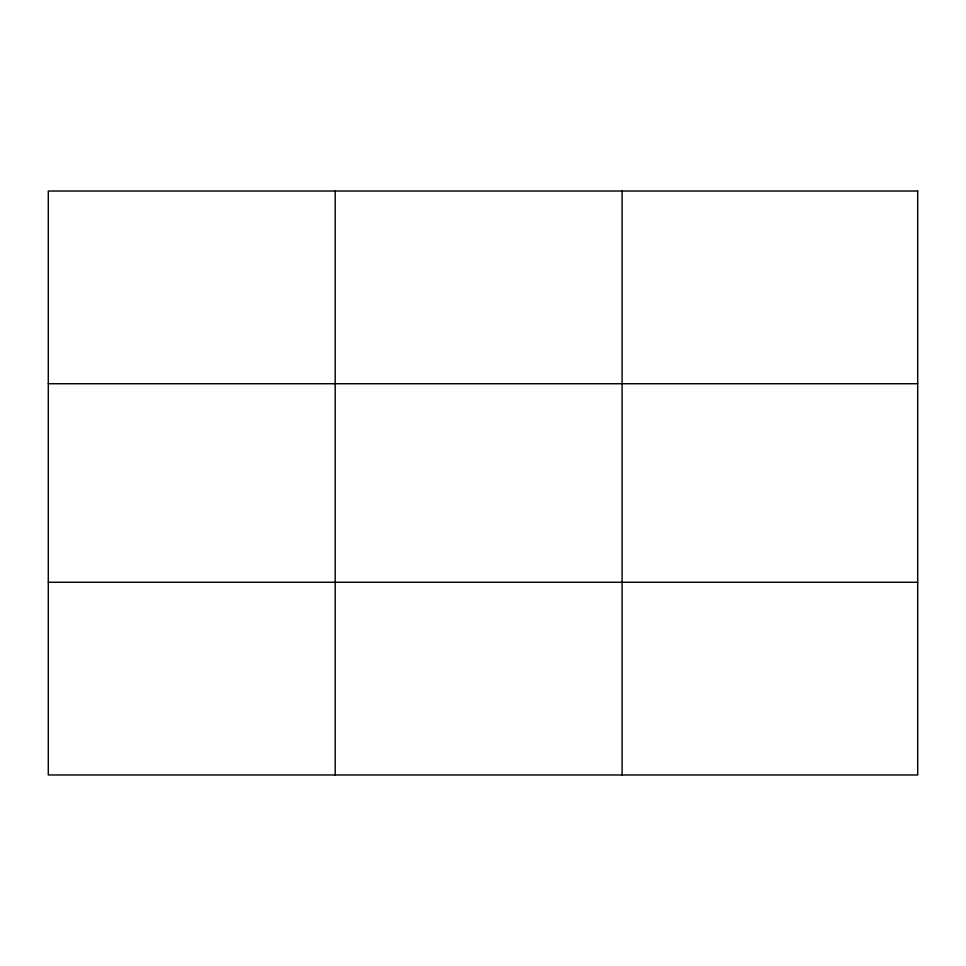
<?xml version="1.0" encoding="UTF-8"?>
<svg xmlns="http://www.w3.org/2000/svg" width="966" height="966" viewBox="0 0 966 966"><rect width="100%" height="100%" fill="white"/><g stroke="black" fill="none" stroke-linecap="round" stroke-linejoin="round"><path stroke-width="1.45" d="M335.202 774.973L335.202 191.026M622.104 774.973L622.104 191.026M48.3 383.731L917.7 383.731M48.3 582.269L917.7 582.269M917.7 191.026L917.7 774.973L48.3 774.973L48.3 191.026L917.7 191.026"/></g></svg>
